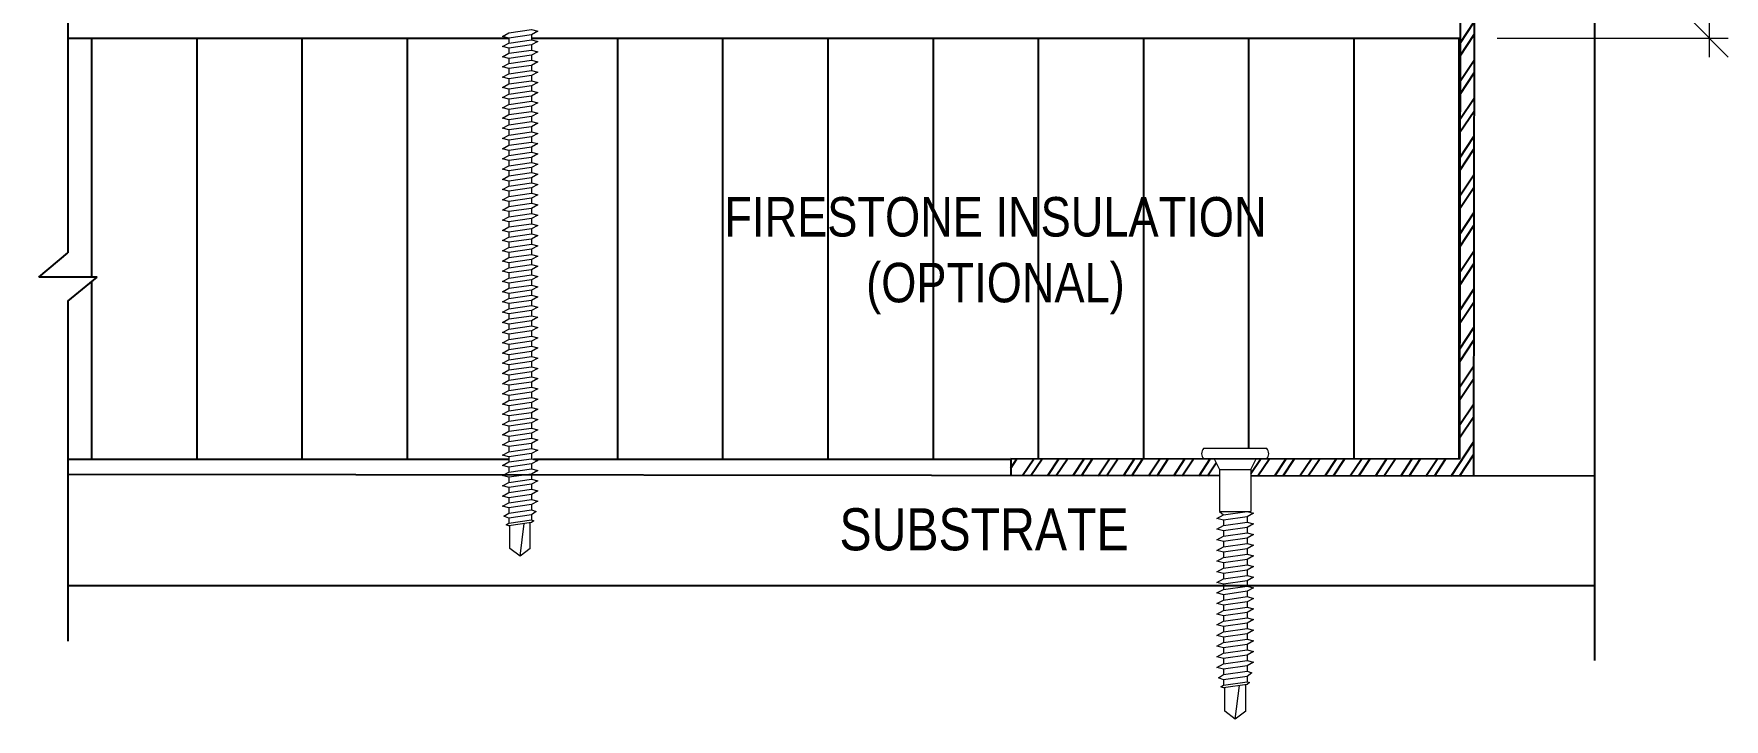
# Model space of a CAD drawing. Header units: inches. Extents: x 0 to 20, y 0 to 16.8.
# Drawn here: x 6.81 to 12.46, y 5.66 to 7.95 of the extents above; entities that cross this region are included whole.
import ezdxf
from ezdxf.enums import TextEntityAlignment as Align

# ---------------------------------------------------------------- set-up
doc = ezdxf.new("R2010")
doc.units = ezdxf.units.IN
doc.header["$MEASUREMENT"] = 0
doc.layers.get('0').update_dxf_attribs({"linetype": 'CONTINUOUS'})
doc.layers.get('DEFPOINTS').update_dxf_attribs({"linetype": 'CONTINUOUS'})
doc.layers.add('FSBP-ACCESSORY-FIRESTONE', color=7, linetype='CONTINUOUS', lineweight=9)
doc.layers.add('FSBP-PANEL', color=7, linetype='CONTINUOUS', lineweight=9)
for name, color, linetype in [('FSBP-ANNO-NOTE', 7, 'CONTINUOUS'), ('FSBP-INSULATION', 7, 'CONTINUOUS'), ('FSBP-SUBSTRATE-GENERIC', 9, 'CONTINUOUS'), ('FSBP-WALL-CURB', 9, 'CONTINUOUS')]:
    doc.layers.add(name, color=color, linetype=linetype)
doc.styles.add('FSBP_ARIAL_NAR', font='ARIALN.TTF')
doc.dimstyles.new('FSBP-DIM', dxfattribs={"dimtxt": 0.1875, "dimasz": 0.125, "dimexe": 0.0625, "dimexo": 0.125, "dimgap": 0.125, "dimtad": 0, "dimdec": 0, "dimzin": 1, "dimdsep": 46, "dimlunit": 4, "dimtxsty": 'FSBP_ARIAL_NAR', "dimblk": 'OBLIQUE', "dimcen": 0.09375, "dimdle": 0.0625, "dimclrd": 256, "dimclre": 256, "dimclrt": 256, "dimadec": 0, "dimazin": 0, "dimtfac": 1, "dimtdec": 0, "dimtmove": 1, "dimatfit": 3, "dimfxl": 0, "dimtolj": 1, "dimtzin": 0, "dimlwd": -1, "dimlwe": -1, "dimarcsym": 0})

# ---------------------------------------------------------------- blocks, each defined once
blk = doc.blocks.new('FSBP_AP_FASTENER_02')
at = {"layer": 'FSBP-ACCESSORY-FIRESTONE'}
for p, q in [((8.067609890790237, 9.254251986866306), (8.091047390790237, 9.207376986866306)), ((8.091047390790237, 9.207376986866306), (8.091047390790237, 9.019876986866306)), ((8.091047390790237, 9.207376986866306), (8.231672390790237, 9.207376986866306)), ((8.231672390790237, 9.207376986866306), (8.255109890790237, 9.254251986866306)), ((8.231672390790237, 9.207376986866306), (8.231672390790237, 9.019876986866306)), ((8.091047390790237, 9.019876986866306), (8.108625515790237, 9.004810022580598)), ((8.108625515790237, 8.98113457231767), (8.108625515790237, 8.957459122054741)), ((8.214094265790237, 8.996201536603378), (8.214094265790237, 8.97252608634045)), ((8.108625515790237, 8.93378367179177), (8.108625515790237, 8.910108221528843)), ((8.214094265790237, 8.948850636077479), (8.214094265790237, 8.92517518581455)), ((8.214094265790237, 8.901499735551623), (8.214094265790237, 8.877824285288652)), ((8.108625515790237, 8.886432771265914), (8.108625515790237, 8.862757321002944)), ((8.108625515790237, 8.839081870740015), (8.108625515790237, 8.815406420477045)), ((8.214094265790237, 8.854148835025724), (8.214094265790237, 8.830473384762795)), ((8.108625515790237, 8.791730970214116), (8.108625515790237, 8.768055519951188)), ((8.108625515790237, 8.744380069688217), (8.108625515790237, 8.72070461942529)), ((8.214094265790237, 8.806797934499825), (8.214094265790237, 8.783122484236896)), ((8.214094265790237, 8.759447033973968), (8.214094265790237, 8.735771583710997)), ((8.108625515790237, 8.697029169162361), (8.108625515790237, 8.67335371889939)), ((8.214094265790237, 8.71209613344807), (8.214094265790237, 8.688420683185141)), ((8.214094265790237, 8.66474523292217), (8.214094265790237, 8.641069782659242)), ((8.108625515790237, 8.649678268636462), (8.108625515790237, 8.626002818373534)), ((8.108625515790237, 8.602327368110563), (8.108625515790237, 8.578651917847635)), ((8.214094265790237, 8.617394332396314), (8.214094265790237, 8.593718882133343)), ((8.108625515790237, 8.554976467584707), (8.108625515790237, 8.531301017321736)), ((8.214094265790237, 8.570043431870415), (8.214094265790237, 8.546367981607444)), ((8.214094265790237, 8.522692531344516), (8.214094265790237, 8.499017081081588)), ((8.108625515790237, 8.507625567058808), (8.108625515790237, 8.48395011679588)), ((8.108625515790237, 8.460274666532909), (8.108625515790237, 8.43659921626998)), ((8.214094265790237, 8.475341630818617), (8.214094265790237, 8.451666180555689)), ((8.108625515790237, 8.412923766007053), (8.108625515790237, 8.389248315744082)), ((8.108625515790237, 8.365572865481154), (8.108625515790237, 8.341897415218225)), ((8.214094265790237, 8.42799073029276), (8.214094265790237, 8.40431528002979)), ((8.214094265790237, 8.380639829766862), (8.214094265790237, 8.356964379503934)), ((8.108625515790237, 8.318221964955255), (8.108625515790237, 8.294546514692327)), ((8.214094265790237, 8.333288929240963), (8.214094265790237, 8.309613478978035)), ((8.108625515790237, 8.270871064429398), (8.108625515790237, 8.247195614166428)), ((8.114484890790237, 8.130382551065237), (8.114484890790237, 8.236194942606401)), ((8.161359890790237, 8.095226301065237), (8.179814568015516, 8.245527753638596)), ((8.208234890790237, 8.130382551065237), (8.208234890790237, 8.249587799749234)), ((8.214094265790237, 8.285938028715107), (8.214094265790237, 8.262262578452136)), ((8.161359890790237, 8.095226301065237), (8.114484890790237, 8.130382551065237)), ((8.208234890790237, 8.130382551065237), (8.161359890790237, 8.095226301065237))]:
    blk.add_line(p, q, dxfattribs=at)
blk.add_lwpolyline([(8.301984890790237, 9.254251986866306, 0.375321302791409), (8.301984890790237, 9.301126986866306), (8.301984890790237, 9.301126986866306), (8.020734890790239, 9.301126986866308), (8.020734890790237, 9.301126986866306, 0.3753213027914651), (8.020734890790237, 9.254251986866306)], format="xyb", close=True, dxfattribs=at)
for points in [[(8.079328640790237, 8.988787029591988), (8.108625515790237, 9.004810022580598), (8.214094265790237, 9.019876986866306), (8.243391140790237, 9.012224529591988), (8.214094265790237, 8.996201536603378), (8.108625515790237, 8.98113457231767)], [(8.079328640790237, 8.941436129066089), (8.108625515790237, 8.957459122054741), (8.214094265790237, 8.97252608634045), (8.243391140790237, 8.964873629066089), (8.214094265790237, 8.948850636077479), (8.108625515790237, 8.93378367179177)], [(8.079328640790237, 8.894085228540233), (8.108625515790237, 8.910108221528843), (8.214094265790237, 8.92517518581455), (8.243391140790237, 8.917522728540233), (8.214094265790237, 8.901499735551623), (8.108625515790237, 8.886432771265914)], [(8.079328640790237, 8.846734328014334), (8.108625515790237, 8.862757321002944), (8.214094265790237, 8.877824285288652), (8.243391140790237, 8.870171828014334), (8.214094265790237, 8.854148835025724), (8.108625515790237, 8.839081870740015)], [(8.079328640790237, 8.799383427488435), (8.108625515790237, 8.815406420477045), (8.214094265790237, 8.830473384762795), (8.243391140790237, 8.822820927488435), (8.214094265790237, 8.806797934499825), (8.108625515790237, 8.791730970214116)], [(8.079328640790237, 8.752032526962578), (8.108625515790237, 8.768055519951188), (8.214094265790237, 8.783122484236896), (8.243391140790237, 8.775470026962578), (8.214094265790237, 8.759447033973968), (8.108625515790237, 8.744380069688217)], [(8.079328640790237, 8.70468162643668), (8.108625515790237, 8.72070461942529), (8.214094265790237, 8.735771583710997), (8.243391140790237, 8.72811912643668), (8.214094265790237, 8.71209613344807), (8.108625515790237, 8.697029169162361)], [(8.079328640790237, 8.65733072591078), (8.108625515790237, 8.67335371889939), (8.214094265790237, 8.688420683185141), (8.243391140790237, 8.68076822591078), (8.214094265790237, 8.66474523292217), (8.108625515790237, 8.649678268636462)], [(8.079328640790237, 8.609979825384924), (8.108625515790237, 8.626002818373534), (8.214094265790237, 8.641069782659242), (8.243391140790237, 8.633417325384924), (8.214094265790237, 8.617394332396314), (8.108625515790237, 8.602327368110563)], [(8.079328640790237, 8.562628924859025), (8.108625515790237, 8.578651917847635), (8.214094265790237, 8.593718882133343), (8.243391140790237, 8.586066424859025), (8.214094265790237, 8.570043431870415), (8.108625515790237, 8.554976467584707)], [(8.079328640790237, 8.515278024333126), (8.108625515790237, 8.531301017321736), (8.214094265790237, 8.546367981607444), (8.243391140790237, 8.538715524333126), (8.214094265790237, 8.522692531344516), (8.108625515790237, 8.507625567058808)], [(8.079328640790237, 8.46792712380727), (8.108625515790237, 8.48395011679588), (8.214094265790237, 8.499017081081588), (8.243391140790237, 8.49136462380727), (8.214094265790237, 8.475341630818617), (8.108625515790237, 8.460274666532909)], [(8.079328640790237, 8.42057622328137), (8.108625515790237, 8.43659921626998), (8.214094265790237, 8.451666180555689), (8.243391140790237, 8.44401372328137), (8.214094265790237, 8.42799073029276), (8.108625515790237, 8.412923766007053)], [(8.079328640790237, 8.373225322755472), (8.108625515790237, 8.389248315744082), (8.214094265790237, 8.40431528002979), (8.243391140790237, 8.396662822755472), (8.214094265790237, 8.380639829766862), (8.108625515790237, 8.365572865481154)], [(8.079328640790237, 8.325874422229573), (8.108625515790237, 8.341897415218225), (8.214094265790237, 8.356964379503934), (8.243391140790237, 8.349311922229573), (8.214094265790237, 8.333288929240963), (8.108625515790237, 8.318221964955255)], [(8.086652859540237, 8.279569838668008), (8.108625515790237, 8.294546514692327), (8.214094265790237, 8.309613478978035), (8.236066922040237, 8.300914704739425), (8.214094265790237, 8.285938028715107), (8.108625515790237, 8.270871064429398)], [(8.097639187665237, 8.23970727615429), (8.108625515790237, 8.247195614166428), (8.214094265790237, 8.262262578452136), (8.225080593915237, 8.25791319133283), (8.214094265790237, 8.250424853320693), (8.108625515790237, 8.235357889034985)]]:
    blk.add_lwpolyline(points, close=True, dxfattribs=at)
blk.add_lwpolyline([(8.091047390790237, 9.019876986866306), (8.231672390790237, 9.019876986866306)], dxfattribs=at)
blk = doc.blocks.new('_OBLIQUE')
at = {"color": 0, "linetype": 'ByBlock'}
blk.add_line((-0.5, -0.5), (0.5, 0.5), dxfattribs=at)
blk = doc.blocks.new('*D2')
at = {"layer": 'DEFPOINTS', "color": 0, "transparency": 16777216}
for p in [(12.02328469568107, 10.98941541540483), (12.40743589447695, 10.98941541540483), (11.57179411277141, 7.9302202567696)]:
    blk.add_point(p, dxfattribs=at)
at = {"layer": 'FSBP-PANEL', "transparency": 16777216}
for p, q in [((12.40743589447695, 11.05191541540483), (12.40743589447695, 10.50325291469887)), ((12.14828469568107, 10.98941541540483), (12.46993589447695, 10.98941541540483)), ((12.40743589447695, 7.8677202567696), (12.40743589447695, 8.41355305112452)), ((11.69679411277141, 7.9302202567696), (12.46993589447695, 7.9302202567696))]:
    blk.add_line(p, q, dxfattribs=at)
at = {"layer": 'FSBP-PANEL', "transparency": 16777216, "xscale": 0.125, "yscale": 0.125, "zscale": 0.125}
for p, rotation in [((12.40743589447695, 10.98941541540483), 90), ((12.40743589447695, 7.9302202567696), 270)]:
    blk.add_blockref('_OBLIQUE', p, dxfattribs=dict(at, rotation=rotation))
at = {"layer": 'FSBP-PANEL', "transparency": 16777216, "insert": (12.40743589447695, 9.4584029829117), "char_height": 0.1875, "attachment_point": 5, "rotation": 90, "style": 'FSBP_ARIAL_NAR'}
blk.add_mtext('\\A1;8" (203.2 mm) MIN.', dxfattribs=at)

msp = doc.modelspace()

# ---------------------------------------------------------------- hatches: boundary and pattern name
at = {"layer": 'FSBP-INSULATION'}
h = msp.add_hatch(dxfattribs=at)
h.set_pattern_fill('ANSI31', color=256, scale=2.8125, angle=45, style=0)
h.set_pattern_definition([(90, (-23.58575575774312, -1.483715284109418), (-0.3515625, 5.204170427930421e-17), [])])
h.paths.add_polyline_path([(8.372417045322852, 7.186005083630179), (8.393531394688086, 7.197552904748953), (8.393531394688086, 7.214615875739231), (8.372417045322852, 7.220131025610763), (8.393531394688086, 7.23167884672954), (8.393531394688086, 7.248741817719818), (8.372417045322852, 7.254256967591346), (8.393531394688086, 7.265804788710125), (8.393531394688086, 7.282867759700398), (8.372417045322852, 7.288382909571935), (8.393531394688086, 7.299930730690709), (8.393531394688086, 7.316993701680986), (8.372417045322852, 7.322508851552519), (8.393531394688086, 7.334056672671297), (8.393531394688086, 7.351119643661571), (8.372417045322852, 7.356634793533104), (8.393531394688086, 7.368182614651881), (8.393531394688086, 7.385245585642157), (8.372417045322852, 7.390760735513689), (8.393531394688086, 7.402308556632466), (8.393531394688086, 7.419371527622743), (8.372417045322852, 7.424886677494277), (8.393531394688086, 7.436434498613053), (8.393531394688086, 7.453497469603331), (8.372417045322852, 7.459012619474859), (8.393531394688086, 7.470560440593639), (8.393531394688086, 7.487623411583916), (8.372417045322852, 7.493138561455447), (8.393531394688086, 7.504686382574221), (8.393531394688086, 7.521749353564504), (8.372417045322852, 7.527264503436031), (8.393531394688086, 7.538812324554809), (8.393531394688086, 7.555875295545084), (8.372417045322852, 7.561390445416618), (8.393531394688086, 7.572938266535396), (8.393531394688086, 7.590001237525672), (8.372417045322852, 7.595516387397203), (8.393531394688086, 7.60706420851598), (8.393531394688086, 7.624127179506258), (8.372417045322852, 7.629642329377791), (8.393531394688086, 7.641190150496566), (8.393531394688086, 7.658253121486843), (8.372417045322852, 7.663768271358372), (8.393531394688086, 7.675316092477152), (8.393531394688086, 7.692379063467429), (8.372417045322852, 7.69789421333896), (8.393531394688086, 7.709442034457738), (8.393531394688086, 7.726505005448015), (8.372417045322852, 7.732020155319546), (8.393531394688086, 7.743567976438323), (8.393531394688086, 7.7606309474286), (8.372417045322852, 7.766146097300132), (8.393531394688086, 7.77769391841891), (8.393531394688086, 7.794756889409184), (8.372417045322852, 7.800272039280717), (8.393531394688086, 7.811819860399496), (8.393531394688086, 7.828882831389773), (8.372417045322852, 7.834397981261304), (8.393531394688086, 7.845945802380082), (8.393531394688086, 7.863008773370357), (8.372417045322852, 7.868523923241891), (8.393531394688086, 7.880071744360669), (8.393531394688086, 7.897134715350942), (8.372417045322852, 7.902649865222475), (8.393531394688086, 7.914197686341252), (8.393531394688086, 7.93022025676963), (6.920622510861765, 7.930220256769641), (6.920622510861765, 7.165696074330317), (7.034810502333052, 7.118397859397981), (6.806434519390489, 7.118397859397981), (6.920622510861765, 7.071099644821138), (6.920622510861765, 6.523970256769643), (8.393531394688086, 6.52397025676963), (8.393531394688086, 6.532097036127571), (8.372417045322852, 6.537612185999105), (8.393531394688086, 6.549160007117848), (8.393531394688086, 6.566222978108157), (8.372417045322852, 6.571738127979688), (8.393531394688086, 6.583285949098433), (8.393531394688086, 6.60034892008874), (8.372417045322852, 6.605864069960275), (8.393531394688086, 6.61741189107902), (8.393531394688086, 6.634474862069326), (8.372417045322852, 6.639990011940859), (8.393531394688086, 6.651537833059603), (8.393531394688086, 6.668600804049909), (8.372417045322852, 6.674115953921444), (8.393531394688086, 6.685663775040189), (8.393531394688086, 6.702726746030496), (8.372417045322852, 6.708241895902028), (8.393531394688086, 6.719789717020771), (8.393531394688086, 6.736852688011077), (8.372417045322852, 6.742367837882612), (8.393531394688086, 6.753915659001358), (8.393531394688086, 6.770978629991665), (8.372417045322852, 6.776493779863197), (8.393531394688086, 6.78804160098194), (8.393531394688086, 6.805104571972253), (8.372417045322852, 6.810619721843782), (8.393531394688086, 6.822167542962529), (8.393531394688086, 6.839230513952821), (8.372417045322852, 6.844745663824368), (8.393531394688086, 6.856293484943112), (8.393531394688086, 6.873356455933374), (8.372417045322852, 6.878871605804902), (8.393531394688086, 6.890419426923681), (8.393531394688086, 6.907482397913959), (8.372417045322852, 6.91299754778549), (8.393531394688086, 6.924545368904268), (8.393531394688086, 6.941608339894542), (8.372417045322852, 6.947123489766075), (8.393531394688086, 6.958671310884855), (8.393531394688086, 6.97573428187513), (8.372417045322852, 6.981249431746663), (8.393531394688086, 6.99279725286544), (8.393531394688086, 7.009860223855715), (8.372417045322852, 7.01537537372725), (8.393531394688086, 7.026923194846027), (8.393531394688086, 7.043986165836301), (8.372417045322852, 7.049501315707834), (8.393531394688086, 7.061049136826609), (8.393531394688086, 7.078112107816887), (8.372417045322852, 7.083627257688422), (8.393531394688086, 7.095175078807197), (8.393531394688086, 7.112238049797471), (8.372417045322852, 7.117753199669004), (8.393531394688086, 7.129301020787784), (8.393531394688086, 7.146363991778058), (8.372417045322852, 7.151879141649591), (8.393531394688086, 7.163426962768368), (8.393531394688086, 7.180489933758643)])
h.paths.add_polyline_path([(9.09397046366988, 7.432853009452701), (10.94704776798434, 7.432853009452701), (10.94704776798434, 6.971936825960205), (9.09397046366988, 6.971936825960205)], flags=24)
edge = h.paths.add_edge_path()
edge.add_arc((10.9071082462736, 6.542519685573605), 0.02671615815453648, 318.8556336612717, 401.1443663387283)
edge.add_line((10.92722695965251, 6.560097810573605), (10.71628945965251, 6.560097810573607))
edge.add_arc((10.73640817303141, 6.542519685573606), 0.02671615815453348, 138.8556336612631, 221.1443663387368)
edge.add_line((10.71628945965251, 6.524941560573605), (10.92722695965251, 6.524941560573605))
h.paths.add_polyline_path([(10.07179314599387, 6.523970256769615), (10.07179507954832, 6.52567329223722), (10.75146567844812, 6.524901622982381), (10.7519313615545, 6.523970256769609), (11.57179411277141, 6.523970256769602), (11.57179411277141, 7.9302202567696), (8.469543052402926, 7.930220256769629), (8.469543052402926, 7.925056494586228), (8.49065740176816, 7.919541344714661), (8.469543052402926, 7.90799352359592), (8.469543052402926, 7.890930552605643), (8.49065740176816, 7.885415402734076), (8.469543052402926, 7.873867581615333), (8.469543052402926, 7.856804610625056), (8.49065740176816, 7.851289460753491), (8.469543052402926, 7.839741639634746), (8.469543052402926, 7.822678668644471), (8.49065740176816, 7.817163518772904), (8.469543052402926, 7.805615697654162), (8.469543052402926, 7.788552726663886), (8.49065740176816, 7.783037576792319), (8.469543052402926, 7.771489755673577), (8.469543052402926, 7.7544267846833), (8.49065740176816, 7.748911634811737), (8.469543052402926, 7.737363813692991), (8.469543052402926, 7.720300842702711), (8.49065740176816, 7.714785692831148), (8.469543052402926, 7.703237871712405), (8.469543052402926, 7.68617490072213), (8.49065740176816, 7.680659750850563), (8.469543052402926, 7.66911192973182), (8.469543052402926, 7.652048958741543), (8.49065740176816, 7.646533808869979), (8.469543052402926, 7.634985987751232), (8.469543052402926, 7.617923016760958), (8.49065740176816, 7.612407866889392), (8.469543052402926, 7.600860045770649), (8.469543052402926, 7.583797074780371), (8.49065740176816, 7.578281924908807), (8.469543052402926, 7.566734103790061), (8.469543052402926, 7.549671132799783), (8.49065740176816, 7.544155982928221), (8.469543052402926, 7.532608161809476), (8.469543052402926, 7.5155451908192), (8.49065740176816, 7.510030040947636), (8.469543052402926, 7.498482219828889), (8.469543052402926, 7.481419248838614), (8.49065740176816, 7.475904098967047), (8.469543052402926, 7.464356277848304), (8.469543052402926, 7.447293306858027), (8.49065740176816, 7.441778156986466), (8.469543052402926, 7.43023033586772), (8.469543052402926, 7.413167364877446), (8.49065740176816, 7.407652215005879), (8.469543052402926, 7.396104393887133), (8.469543052402926, 7.379041422896857), (8.49065740176816, 7.373526273025294), (8.469543052402926, 7.361978451906545), (8.469543052402926, 7.344915480916271), (8.49065740176816, 7.339400331044706), (8.469543052402926, 7.327852509925963), (8.469543052402926, 7.310789538935686), (8.49065740176816, 7.30527438906412), (8.469543052402926, 7.293726567945376), (8.469543052402926, 7.276663596955099), (8.49065740176816, 7.271148447083535), (8.469543052402926, 7.259600625964791), (8.469543052402926, 7.242537654974514), (8.49065740176816, 7.237022505102948), (8.469543052402926, 7.225474683984203), (8.469543052402926, 7.208411712993925), (8.49065740176816, 7.202896563122363), (8.469543052402926, 7.191348742003616), (8.469543052402926, 7.174285771013343), (8.49065740176816, 7.168770621141777), (8.469543052402926, 7.157222800023034), (8.469543052402926, 7.140159829032758), (8.49065740176816, 7.134644679161194), (8.469543052402926, 7.123096858042447), (8.469543052402926, 7.10603388705217), (8.49065740176816, 7.100518737180606), (8.469543052402926, 7.088970916061861), (8.469543052402926, 7.071907945071585), (8.49065740176816, 7.066392795200019), (8.469543052402926, 7.054844974081278), (8.469543052402926, 7.037782003091002), (8.49065740176816, 7.032266853219435), (8.469543052402926, 7.020719032100691), (8.469543052402926, 7.003656061110414), (8.49065740176816, 6.998140911238851), (8.469543052402926, 6.986593090120105), (8.469543052402926, 6.969530119129829), (8.49065740176816, 6.964014969258263), (8.469543052402926, 6.95246714813952), (8.469543052402926, 6.935404177149245), (8.49065740176816, 6.929889027277679), (8.469543052402926, 6.918341206158935), (8.469543052402926, 6.901278235168657), (8.49065740176816, 6.895763085297094), (8.469543052402926, 6.884215264178349), (8.469543052402926, 6.867152293188069), (8.49065740176816, 6.861637143316557), (8.469543052402926, 6.850089322197811), (8.469543052402926, 6.833026351207488), (8.49065740176816, 6.82751120133597), (8.469543052402926, 6.815963380217227), (8.469543052402926, 6.798900409226949), (8.49065740176816, 6.793385259355382), (8.469543052402926, 6.781837438236642), (8.469543052402926, 6.764774467246367), (8.49065740176816, 6.759259317374801), (8.469543052402926, 6.747711496256056), (8.469543052402926, 6.73064852526578), (8.49065740176816, 6.725133375394215), (8.469543052402926, 6.713585554275472), (8.469543052402926, 6.696522583285195), (8.49065740176816, 6.691007433413628), (8.469543052402926, 6.679459612294888), (8.469543052402926, 6.662396641304611), (8.49065740176816, 6.656881491433044), (8.469543052402926, 6.645333670314301), (8.469543052402926, 6.628270699324025), (8.49065740176816, 6.622755549452459), (8.469543052402926, 6.611207728333717), (8.469543052402926, 6.594144757343441), (8.49065740176816, 6.588629607471877), (8.469543052402926, 6.577081786353131), (8.469543052402926, 6.560018815362858), (8.49065740176816, 6.55450366549129), (8.469543052402926, 6.54295584437255), (8.469543052402926, 6.525892873382272), (8.476903649993222, 6.523970256769629)])
at = {"layer": 'FSBP-WALL-CURB'}
h = msp.add_hatch(dxfattribs=at)
h.set_pattern_fill('ANSI32', color=256, scale=0.1875, angle=11.49999999999995, style=0)
h.set_pattern_definition([(56.49999999999994, (-12.30578784986734, 10.30915482945757), (-0.05863259686409775, 0.03880806927975416), []), (56.49999999999994, (-12.27330762787389, 10.31576300530793), (-0.05863259686409775, 0.03880806927975416), [])])
h.paths.add_polyline_path([(10.87452897115987, 6.489665524503409), (10.87452897115986, 6.468511865870003), (11.61860521872961, 6.46766707316537), (11.62252469641642, 9.91986337372415), (11.57564973122497, 9.919920642326197), (11.57179411277141, 6.523970256769602), (10.89206720388637, 6.524741989956413)])
h.paths.add_polyline_path([(10.76906022115986, 6.468631610628497), (10.76906022115986, 6.489665524503408), (10.75148209615986, 6.524821774503409), (10.82179459615994, 6.52482177450341), (10.07179507954832, 6.52567329223722), (10.07173121571829, 6.469423328491356)])

# ---------------------------------------------------------------- linework, layer by layer
at = {"layer": 'FSBP-ACCESSORY-FIRESTONE'}
for p, q in [((8.393531394688086, 7.931260657331529), (8.393531394688086, 7.914197686341251)), ((8.469543052402926, 7.942119465576503), (8.469543052402926, 7.925056494586228)), ((8.393531394688086, 7.897134715350941), (8.393531394688086, 7.880071744360669)), ((8.393531394688086, 7.863008773370357), (8.393531394688086, 7.845945802380082)), ((8.469543052402926, 7.907993523595921), (8.469543052402926, 7.890930552605643)), ((8.469543052402926, 7.873867581615333), (8.469543052402926, 7.856804610625056)), ((8.393531394688086, 7.828882831389772), (8.393531394688086, 7.811819860399497)), ((8.469543052402926, 7.839741639634746), (8.469543052402926, 7.822678668644471)), ((8.469543052402926, 7.805615697654162), (8.469543052402926, 7.788552726663887)), ((8.393531394688086, 7.794756889409185), (8.393531394688086, 7.77769391841891)), ((8.393531394688086, 7.7606309474286), (8.393531394688086, 7.743567976438323)), ((8.469543052402926, 7.771489755673577), (8.469543052402926, 7.754426784683299)), ((8.393531394688086, 7.726505005448016), (8.393531394688086, 7.709442034457738)), ((8.393531394688086, 7.692379063467429), (8.393531394688086, 7.675316092477151)), ((8.469543052402926, 7.73736381369299), (8.469543052402926, 7.720300842702712)), ((8.469543052402926, 7.703237871712405), (8.469543052402926, 7.68617490072213)), ((8.393531394688086, 7.658253121486844), (8.393531394688086, 7.641190150496566)), ((8.469543052402926, 7.66911192973182), (8.469543052402926, 7.652048958741543)), ((8.469543052402926, 7.634985987751233), (8.469543052402926, 7.617923016760958)), ((8.393531394688086, 7.624127179506259), (8.393531394688086, 7.607064208515979)), ((8.393531394688086, 7.590001237525672), (8.393531394688086, 7.572938266535397)), ((8.469543052402926, 7.600860045770649), (8.469543052402926, 7.583797074780371)), ((8.393531394688086, 7.555875295545085), (8.393531394688086, 7.53881232455481)), ((8.393531394688086, 7.521749353564503), (8.393531394688086, 7.504686382574222)), ((8.469543052402926, 7.566734103790061), (8.469543052402926, 7.549671132799784)), ((8.469543052402926, 7.532608161809477), (8.469543052402926, 7.515545190819199)), ((8.393531394688086, 7.487623411583916), (8.393531394688086, 7.470560440593638)), ((8.469543052402926, 7.498482219828889), (8.469543052402926, 7.481419248838614)), ((8.469543052402926, 7.464356277848305), (8.469543052402926, 7.447293306858027)), ((8.393531394688086, 7.453497469603331), (8.393531394688086, 7.436434498613053)), ((8.393531394688086, 7.419371527622744), (8.393531394688086, 7.402308556632466)), ((8.469543052402926, 7.43023033586772), (8.469543052402926, 7.413167364877445)), ((8.393531394688086, 7.385245585642156), (8.393531394688086, 7.368182614651881)), ((8.393531394688086, 7.351119643661572), (8.393531394688086, 7.334056672671297)), ((8.469543052402926, 7.396104393887133), (8.469543052402926, 7.379041422896858)), ((8.469543052402926, 7.361978451906546), (8.469543052402926, 7.344915480916271)), ((8.393531394688086, 7.316993701680987), (8.393531394688086, 7.29993073069071)), ((8.469543052402926, 7.327852509925964), (8.469543052402926, 7.310789538935686)), ((8.469543052402926, 7.293726567945376), (8.469543052402926, 7.276663596955099)), ((8.393531394688086, 7.2828677597004), (8.393531394688086, 7.265804788710125)), ((8.393531394688086, 7.248741817719818), (8.393531394688086, 7.23167884672954)), ((8.469543052402926, 7.259600625964792), (8.469543052402926, 7.242537654974514)), ((8.393531394688086, 7.214615875739231), (8.393531394688086, 7.197552904748953)), ((8.393531394688086, 7.180489933758643), (8.393531394688086, 7.163426962768368)), ((8.469543052402926, 7.225474683984205), (8.469543052402926, 7.208411712993927)), ((8.469543052402926, 7.191348742003617), (8.469543052402926, 7.174285771013342)), ((8.393531394688086, 7.146363991778059), (8.393531394688086, 7.129301020787784)), ((8.469543052402926, 7.157222800023033), (8.469543052402926, 7.140159829032758)), ((8.469543052402926, 7.123096858042448), (8.469543052402926, 7.10603388705217)), ((8.393531394688086, 7.112238049797472), (8.393531394688086, 7.095175078807197)), ((8.393531394688086, 7.078112107816887), (8.393531394688086, 7.061049136826609)), ((8.469543052402926, 7.088970916061861), (8.469543052402926, 7.071907945071586)), ((8.393531394688086, 7.043986165836302), (8.393531394688086, 7.026923194846027)), ((8.393531394688086, 7.009860223855715), (8.393531394688086, 6.99279725286544)), ((8.469543052402926, 7.054844974081279), (8.469543052402926, 7.037782003091001)), ((8.469543052402926, 7.020719032100692), (8.469543052402926, 7.003656061110414)), ((8.393531394688086, 6.97573428187513), (8.393531394688086, 6.958671310884855)), ((8.469543052402926, 6.986593090120104), (8.469543052402926, 6.969530119129829)), ((8.469543052402926, 6.95246714813952), (8.469543052402926, 6.935404177149245)), ((8.393531394688086, 6.941608339894543), (8.393531394688086, 6.924545368904268)), ((8.393531394688086, 6.907482397913959), (8.393531394688086, 6.890419426923681)), ((8.469543052402926, 6.918341206158935), (8.469543052402926, 6.901278235168657)), ((8.393531394688086, 6.873356455933374), (8.393531394688086, 6.856293484943112)), ((8.393531394688086, 6.839230513952821), (8.393531394688086, 6.822167542962528)), ((8.469543052402926, 6.884215264178348), (8.469543052402926, 6.86715229318807)), ((8.469543052402926, 6.850089322197811), (8.469543052402926, 6.833026351207488)), ((8.393531394688086, 6.805104571972253), (8.393531394688086, 6.78804160098194)), ((8.469543052402926, 6.815963380217227), (8.469543052402926, 6.798900409226949)), ((8.469543052402926, 6.781837438236642), (8.469543052402926, 6.764774467246367)), ((8.393531394688086, 6.770978629991665), (8.393531394688086, 6.753915659001358)), ((8.393531394688086, 6.736852688011081), (8.393531394688086, 6.719789717020771)), ((8.469543052402926, 6.747711496256055), (8.469543052402926, 6.73064852526578)), ((8.393531394688086, 6.702726746030496), (8.393531394688086, 6.685663775040189)), ((8.393531394688086, 6.668600804049914), (8.393531394688086, 6.651537833059602)), ((8.469543052402926, 6.713585554275473), (8.469543052402926, 6.696522583285195)), ((8.469543052402926, 6.679459612294888), (8.469543052402926, 6.662396641304611)), ((8.393531394688086, 6.634474862069327), (8.393531394688086, 6.61741189107902)), ((8.469543052402926, 6.645333670314301), (8.469543052402926, 6.628270699324026)), ((8.469543052402926, 6.611207728333716), (8.469543052402926, 6.594144757343441)), ((8.393531394688086, 6.600348920088742), (8.393531394688086, 6.583285949098433)), ((8.393531394688086, 6.566222978108158), (8.393531394688086, 6.549160007117848)), ((8.469543052402926, 6.577081786353132), (8.469543052402926, 6.560018815362857)), ((8.393531394688086, 6.532097036127573), (8.393531394688086, 6.515034065137261)), ((8.393531394688086, 6.497971094146989), (8.393531394688086, 6.480908123156679)), ((8.469543052402926, 6.54295584437255), (8.469543052402926, 6.525892873382272)), ((8.469543052402926, 6.508829902391962), (8.469543052402926, 6.491766931401687)), ((8.393531394688086, 6.463845152166404), (8.393531394688086, 6.446782181176092)), ((8.469543052402926, 6.474703960411378), (8.469543052402926, 6.457640989421103)), ((8.393531394688086, 6.429719210185819), (8.393531394688086, 6.41265623919551)), ((8.393531394688086, 6.395593268205307), (8.393531394688086, 6.378530297215029)), ((8.469543052402926, 6.440578018430793), (8.469543052402926, 6.423515047440516)), ((8.469543052402926, 6.406452076450209), (8.469543052402926, 6.389389105459934)), ((8.393531394688086, 6.361467326224754), (8.393531394688086, 6.344404355234495)), ((8.469543052402926, 6.372326134469728), (8.469543052402926, 6.355263163479453)), ((8.469543052402926, 6.338200192489194), (8.469543052402926, 6.321137221498868)), ((8.393531394688086, 6.327341384244201), (8.393531394688086, 6.310278413253908)), ((8.397754264561133, 6.226090873636053), (8.397754264561133, 6.302350194883496)), ((8.431537223545508, 6.200753654397771), (8.444837567092634, 6.309076380959442)), ((8.465320182529886, 6.226090873636053), (8.465320182529886, 6.312002468879021)), ((8.431537223545508, 6.200753654397771), (8.397754264561133, 6.226090873636053)), ((8.465320182529886, 6.226090873636053), (8.431537223545508, 6.200753654397771))]:
    msp.add_line(p, q, dxfattribs=at)
for points in [[(8.372417045322852, 7.936775807203063), (8.393531394688086, 7.948323628321838), (8.469543052402926, 7.959182436566812), (8.49065740176816, 7.953667286695248), (8.469543052402926, 7.942119465576503), (8.393531394688086, 7.931260657331529)], [(8.372417045322852, 7.902649865222476), (8.393531394688086, 7.914197686341251), (8.469543052402926, 7.925056494586228), (8.49065740176816, 7.919541344714661), (8.469543052402926, 7.907993523595921), (8.393531394688086, 7.897134715350941)], [(8.372417045322852, 7.868523923241892), (8.393531394688086, 7.880071744360669), (8.469543052402926, 7.890930552605643), (8.49065740176816, 7.885415402734076), (8.469543052402926, 7.873867581615333), (8.393531394688086, 7.863008773370357)], [(8.372417045322852, 7.834397981261304), (8.393531394688086, 7.845945802380082), (8.469543052402926, 7.856804610625056), (8.49065740176816, 7.851289460753492), (8.469543052402926, 7.839741639634746), (8.393531394688086, 7.828882831389772)], [(8.372417045322852, 7.800272039280717), (8.393531394688086, 7.811819860399497), (8.469543052402926, 7.822678668644471), (8.49065740176816, 7.817163518772904), (8.469543052402926, 7.805615697654162), (8.393531394688086, 7.794756889409185)], [(8.372417045322852, 7.766146097300132), (8.393531394688086, 7.77769391841891), (8.469543052402926, 7.788552726663887), (8.49065740176816, 7.78303757679232), (8.469543052402926, 7.771489755673577), (8.393531394688086, 7.7606309474286)], [(8.372417045322852, 7.732020155319545), (8.393531394688086, 7.743567976438323), (8.469543052402926, 7.754426784683299), (8.49065740176816, 7.748911634811735), (8.469543052402926, 7.73736381369299), (8.393531394688086, 7.726505005448016)], [(8.372417045322852, 7.697894213338961), (8.393531394688086, 7.709442034457738), (8.469543052402926, 7.720300842702712), (8.49065740176816, 7.714785692831148), (8.469543052402926, 7.703237871712405), (8.393531394688086, 7.692379063467429)], [(8.372417045322852, 7.663768271358373), (8.393531394688086, 7.675316092477151), (8.469543052402926, 7.68617490072213), (8.49065740176816, 7.680659750850563), (8.469543052402926, 7.66911192973182), (8.393531394688086, 7.658253121486844)], [(8.372417045322852, 7.629642329377791), (8.393531394688086, 7.641190150496566), (8.469543052402926, 7.652048958741543), (8.49065740176816, 7.646533808869979), (8.469543052402926, 7.634985987751233), (8.393531394688086, 7.624127179506259)], [(8.372417045322852, 7.595516387397204), (8.393531394688086, 7.607064208515979), (8.469543052402926, 7.617923016760958), (8.49065740176816, 7.612407866889392), (8.469543052402926, 7.600860045770649), (8.393531394688086, 7.590001237525672)], [(8.372417045322852, 7.561390445416617), (8.393531394688086, 7.572938266535397), (8.469543052402926, 7.583797074780371), (8.49065740176816, 7.578281924908807), (8.469543052402926, 7.566734103790061), (8.393531394688086, 7.555875295545085)], [(8.372417045322852, 7.527264503436032), (8.393531394688086, 7.53881232455481), (8.469543052402926, 7.549671132799784), (8.49065740176816, 7.544155982928222), (8.469543052402926, 7.532608161809477), (8.393531394688086, 7.521749353564503)], [(8.372417045322852, 7.493138561455448), (8.393531394688086, 7.504686382574222), (8.469543052402926, 7.515545190819199), (8.49065740176816, 7.510030040947635), (8.469543052402926, 7.498482219828889), (8.393531394688086, 7.487623411583916)], [(8.372417045322852, 7.45901261947486), (8.393531394688086, 7.470560440593638), (8.469543052402926, 7.481419248838614), (8.49065740176816, 7.475904098967048), (8.469543052402926, 7.464356277848305), (8.393531394688086, 7.453497469603331)], [(8.372417045322852, 7.424886677494276), (8.393531394688086, 7.436434498613053), (8.469543052402926, 7.447293306858027), (8.49065740176816, 7.441778156986466), (8.469543052402926, 7.43023033586772), (8.393531394688086, 7.419371527622744)], [(8.372417045322852, 7.390760735513691), (8.393531394688086, 7.402308556632466), (8.469543052402926, 7.413167364877445), (8.49065740176816, 7.407652215005879), (8.469543052402926, 7.396104393887133), (8.393531394688086, 7.385245585642156)], [(8.372417045322852, 7.356634793533104), (8.393531394688086, 7.368182614651881), (8.469543052402926, 7.379041422896858), (8.49065740176816, 7.373526273025294), (8.469543052402926, 7.361978451906546), (8.393531394688086, 7.351119643661572)], [(8.372417045322852, 7.322508851552519), (8.393531394688086, 7.334056672671297), (8.469543052402926, 7.344915480916271), (8.49065740176816, 7.339400331044707), (8.469543052402926, 7.327852509925964), (8.393531394688086, 7.316993701680987)], [(8.372417045322852, 7.288382909571935), (8.393531394688086, 7.29993073069071), (8.469543052402926, 7.310789538935686), (8.49065740176816, 7.305274389064119), (8.469543052402926, 7.293726567945376), (8.393531394688086, 7.2828677597004)], [(8.372417045322852, 7.254256967591347), (8.393531394688086, 7.265804788710125), (8.469543052402926, 7.276663596955099), (8.49065740176816, 7.271148447083535), (8.469543052402926, 7.259600625964792), (8.393531394688086, 7.248741817719818)], [(8.372417045322852, 7.220131025610763), (8.393531394688086, 7.23167884672954), (8.469543052402926, 7.242537654974514), (8.49065740176816, 7.237022505102948), (8.469543052402926, 7.225474683984205), (8.393531394688086, 7.214615875739231)], [(8.372417045322852, 7.186005083630178), (8.393531394688086, 7.197552904748953), (8.469543052402926, 7.208411712993927), (8.49065740176816, 7.202896563122363), (8.469543052402926, 7.191348742003617), (8.393531394688086, 7.180489933758643)], [(8.372417045322852, 7.151879141649591), (8.393531394688086, 7.163426962768368), (8.469543052402926, 7.174285771013342), (8.49065740176816, 7.168770621141776), (8.469543052402926, 7.157222800023033), (8.393531394688086, 7.146363991778059)], [(8.372417045322852, 7.117753199669004), (8.393531394688086, 7.129301020787784), (8.469543052402926, 7.140159829032758), (8.49065740176816, 7.134644679161194), (8.469543052402926, 7.123096858042448), (8.393531394688086, 7.112238049797472)], [(8.372417045322852, 7.083627257688422), (8.393531394688086, 7.095175078807197), (8.469543052402926, 7.10603388705217), (8.49065740176816, 7.100518737180606), (8.469543052402926, 7.088970916061861), (8.393531394688086, 7.078112107816887)], [(8.372417045322852, 7.049501315707834), (8.393531394688086, 7.061049136826609), (8.469543052402926, 7.071907945071586), (8.49065740176816, 7.066392795200019), (8.469543052402926, 7.054844974081279), (8.393531394688086, 7.043986165836302)], [(8.372417045322852, 7.01537537372725), (8.393531394688086, 7.026923194846027), (8.469543052402926, 7.037782003091001), (8.49065740176816, 7.032266853219435), (8.469543052402926, 7.020719032100692), (8.393531394688086, 7.009860223855715)], [(8.372417045322852, 6.981249431746662), (8.393531394688086, 6.99279725286544), (8.469543052402926, 7.003656061110414), (8.49065740176816, 6.99814091123885), (8.469543052402926, 6.986593090120104), (8.393531394688086, 6.97573428187513)], [(8.372417045322852, 6.947123489766075), (8.393531394688086, 6.958671310884855), (8.469543052402926, 6.969530119129829), (8.49065740176816, 6.964014969258263), (8.469543052402926, 6.95246714813952), (8.393531394688086, 6.941608339894543)], [(8.372417045322852, 6.912997547785491), (8.393531394688086, 6.924545368904268), (8.469543052402926, 6.935404177149245), (8.49065740176816, 6.929889027277678), (8.469543052402926, 6.918341206158935), (8.393531394688086, 6.907482397913959)], [(8.372417045322852, 6.878871605804903), (8.393531394688086, 6.890419426923681), (8.469543052402926, 6.901278235168657), (8.49065740176816, 6.895763085297093), (8.469543052402926, 6.884215264178348), (8.393531394688086, 6.873356455933374)], [(8.372417045322852, 6.844745663824369), (8.393531394688086, 6.856293484943112), (8.469543052402926, 6.86715229318807), (8.49065740176816, 6.861637143316557), (8.469543052402926, 6.850089322197811), (8.393531394688086, 6.839230513952821)], [(8.372417045322852, 6.810619721843782), (8.393531394688086, 6.822167542962528), (8.469543052402926, 6.833026351207488), (8.49065740176816, 6.82751120133597), (8.469543052402926, 6.815963380217227), (8.393531394688086, 6.805104571972253)], [(8.372417045322852, 6.776493779863197), (8.393531394688086, 6.78804160098194), (8.469543052402926, 6.798900409226949), (8.49065740176816, 6.793385259355382), (8.469543052402926, 6.781837438236642), (8.393531394688086, 6.770978629991665)], [(8.372417045322852, 6.742367837882613), (8.393531394688086, 6.753915659001358), (8.469543052402926, 6.764774467246367), (8.49065740176816, 6.7592593173748), (8.469543052402926, 6.747711496256055), (8.393531394688086, 6.736852688011078)], [(8.372417045322852, 6.708241895902028), (8.393531394688086, 6.719789717020771), (8.469543052402926, 6.73064852526578), (8.49065740176816, 6.725133375394216), (8.469543052402926, 6.713585554275473), (8.393531394688086, 6.702726746030496)], [(8.372417045322852, 6.674115953921444), (8.393531394688086, 6.685663775040189), (8.469543052402926, 6.696522583285195), (8.49065740176816, 6.691007433413628), (8.469543052402926, 6.679459612294888), (8.393531394688086, 6.668600804049909)], [(8.372417045322852, 6.639990011940859), (8.393531394688086, 6.651537833059602), (8.469543052402926, 6.662396641304611), (8.49065740176816, 6.656881491433044), (8.469543052402926, 6.645333670314301), (8.393531394688086, 6.634474862069327)], [(8.372417045322852, 6.605864069960274), (8.393531394688086, 6.61741189107902), (8.469543052402926, 6.628270699324026), (8.49065740176816, 6.622755549452459), (8.469543052402926, 6.611207728333716), (8.393531394688086, 6.60034892008874)], [(8.372417045322852, 6.571738127979687), (8.393531394688086, 6.583285949098433), (8.469543052402926, 6.594144757343441), (8.49065740176816, 6.588629607471877), (8.469543052402926, 6.577081786353132), (8.393531394688086, 6.566222978108158)], [(8.372417045322852, 6.537612185999105), (8.393531394688086, 6.549160007117848), (8.469543052402926, 6.560018815362857), (8.49065740176816, 6.55450366549129), (8.469543052402926, 6.54295584437255), (8.393531394688086, 6.532097036127571)], [(8.372417045322852, 6.503486244018521), (8.393531394688086, 6.515034065137261), (8.469543052402926, 6.525892873382272), (8.49065740176816, 6.520377723510705), (8.469543052402926, 6.508829902391962), (8.393531394688086, 6.497971094146989)], [(8.372417045322852, 6.469360302037933), (8.393531394688086, 6.480908123156679), (8.469543052402926, 6.491766931401687), (8.49065740176816, 6.486251781530121), (8.469543052402926, 6.474703960411378), (8.393531394688086, 6.463845152166401)], [(8.372417045322852, 6.435234360057349), (8.393531394688086, 6.446782181176092), (8.469543052402926, 6.457640989421103), (8.49065740176816, 6.452125839549536), (8.469543052402926, 6.440578018430793), (8.393531394688086, 6.429719210185819)], [(8.372417045322852, 6.401108418076764), (8.393531394688086, 6.41265623919551), (8.469543052402926, 6.423515047440516), (8.49065740176816, 6.417999897568952), (8.469543052402926, 6.406452076450209), (8.393531394688086, 6.395593268205232)], [(8.372417045322852, 6.366982476096283), (8.393531394688086, 6.378530297215029), (8.469543052402926, 6.389389105460006), (8.49065740176816, 6.383873955588474), (8.469543052402926, 6.372326134469728), (8.393531394688086, 6.36146732622477)], [(8.37769563266416, 6.333610618021636), (8.393531394688086, 6.344404355234495), (8.469543052402926, 6.355263163479453), (8.485378814426852, 6.348993929702019), (8.469543052402926, 6.338200192489194), (8.393531394688086, 6.327341384244201)], [(8.385613513676123, 6.304881544647497), (8.393531394688086, 6.310278413253908), (8.469543052402926, 6.321137221498868), (8.47746093341489, 6.318002604610167), (8.469543052402926, 6.312605736003754), (8.393531394688086, 6.30174692775878)]]:
    msp.add_lwpolyline(points, close=True, dxfattribs=at)
at = {"layer": 'FSBP-INSULATION'}
for p, q in [((6.920622510861765, 7.930220256769642), (8.393531394688086, 7.930220256769629)), ((8.469543052402926, 7.930220256769629), (11.57179411277141, 7.9302202567696)), ((6.920622510861765, 6.523970256769642), (8.393531394688086, 6.523970256769632)), ((8.476903649993218, 6.523970256769629), (10.07179314599387, 6.523970256769616))]:
    msp.add_line(p, q, dxfattribs=at)
at = {"layer": 'FSBP-SUBSTRATE-GENERIC'}
for p, q in [((6.920622510861765, 8.32073561827632), (6.920622510861765, 7.213188426532363)), ((6.920622510861765, 7.051743853503352), (6.920622510861765, 5.916060100519642)), ((10.76906022115986, 6.468631610628501), (6.920622510861762, 6.473000964055001)), ((12.02328469558615, 6.467207617201173), (10.87452897115986, 6.468511865870008)), ((12.02328469568107, 6.101582381549038), (6.920622510861762, 6.101582381549038))]:
    msp.add_line(p, q, dxfattribs=at)
at = {"layer": 'FSBP-WALL-CURB'}
for p, q in [((11.57564973122497, 9.919920642326199), (11.57179411277141, 6.523970256769602)), ((11.62252469641642, 9.91986337372415), (11.6186052187296, 6.46766707316537)), ((12.02328469568107, 5.851582381549038), (12.02328469568107, 8.520334119309343)), ((6.823182091378019, 7.132466140242545), (6.920622510861765, 7.213188426532365)), ((7.018062930155683, 7.132466140242546), (6.823182091378019, 7.132466140242545)), ((6.920622510861765, 7.051743853503349), (7.018062930155683, 7.132466140242546)), ((10.07179507954832, 6.52567329223722), (10.07173121571829, 6.469423328491335)), ((11.57179411277141, 6.5239702567696), (10.07179507954832, 6.52567329223722))]:
    msp.add_line(p, q, dxfattribs=at)

# ---------------------------------------------------------------- block references
at = {"layer": 'FSBP-ACCESSORY-FIRESTONE', "xscale": 0.75, "yscale": 0.75, "zscale": 0.75, "rotation": 359.9999999999999}
msp.add_blockref('FSBP_AP_FASTENER_02', (4.700738291559819, -0.4157474295761174), dxfattribs=at)

# ---------------------------------------------------------------- texts
at = {"layer": 'FSBP-ANNO-NOTE', "style": 'FSBP_ARIAL_NAR'}
msp.add_text('SUBSTRATE', height=0.140625, dxfattribs=at).set_placement((9.982318022506373, 6.289992706495225), align=Align.MIDDLE_CENTER)
at = {"layer": 'FSBP-ANNO-NOTE', "insert": (10.02050911582711, 7.399894025077701), "char_height": 0.1318359375, "width": 2.35076821938217, "attachment_point": 2, "style": 'FSBP_ARIAL_NAR'}
msp.add_mtext('FIRESTONE INSULATION \\P(OPTIONAL)', dxfattribs=at)

# ---------------------------------------------------------------- dimensions: what is measured, and where the dimension line sits
at = {"layer": 'FSBP-PANEL'}
dim = msp.add_linear_dim(base=(12.40743589447695, 10.98941541540483), p1=(11.57179411277141, 7.9302202567696), p2=(12.02328469568107, 10.98941541540483), angle=90, text='8" (203.2 mm) MIN.', dimstyle='FSBP-DIM', dxfattribs=at)
dim.commit()
dim.dimension.update_dxf_attribs({"geometry": '*D2', "text_midpoint": (12.40743589447695, 9.4584029829117), "dimtype": 160})

doc.saveas('drawing.dxf')
